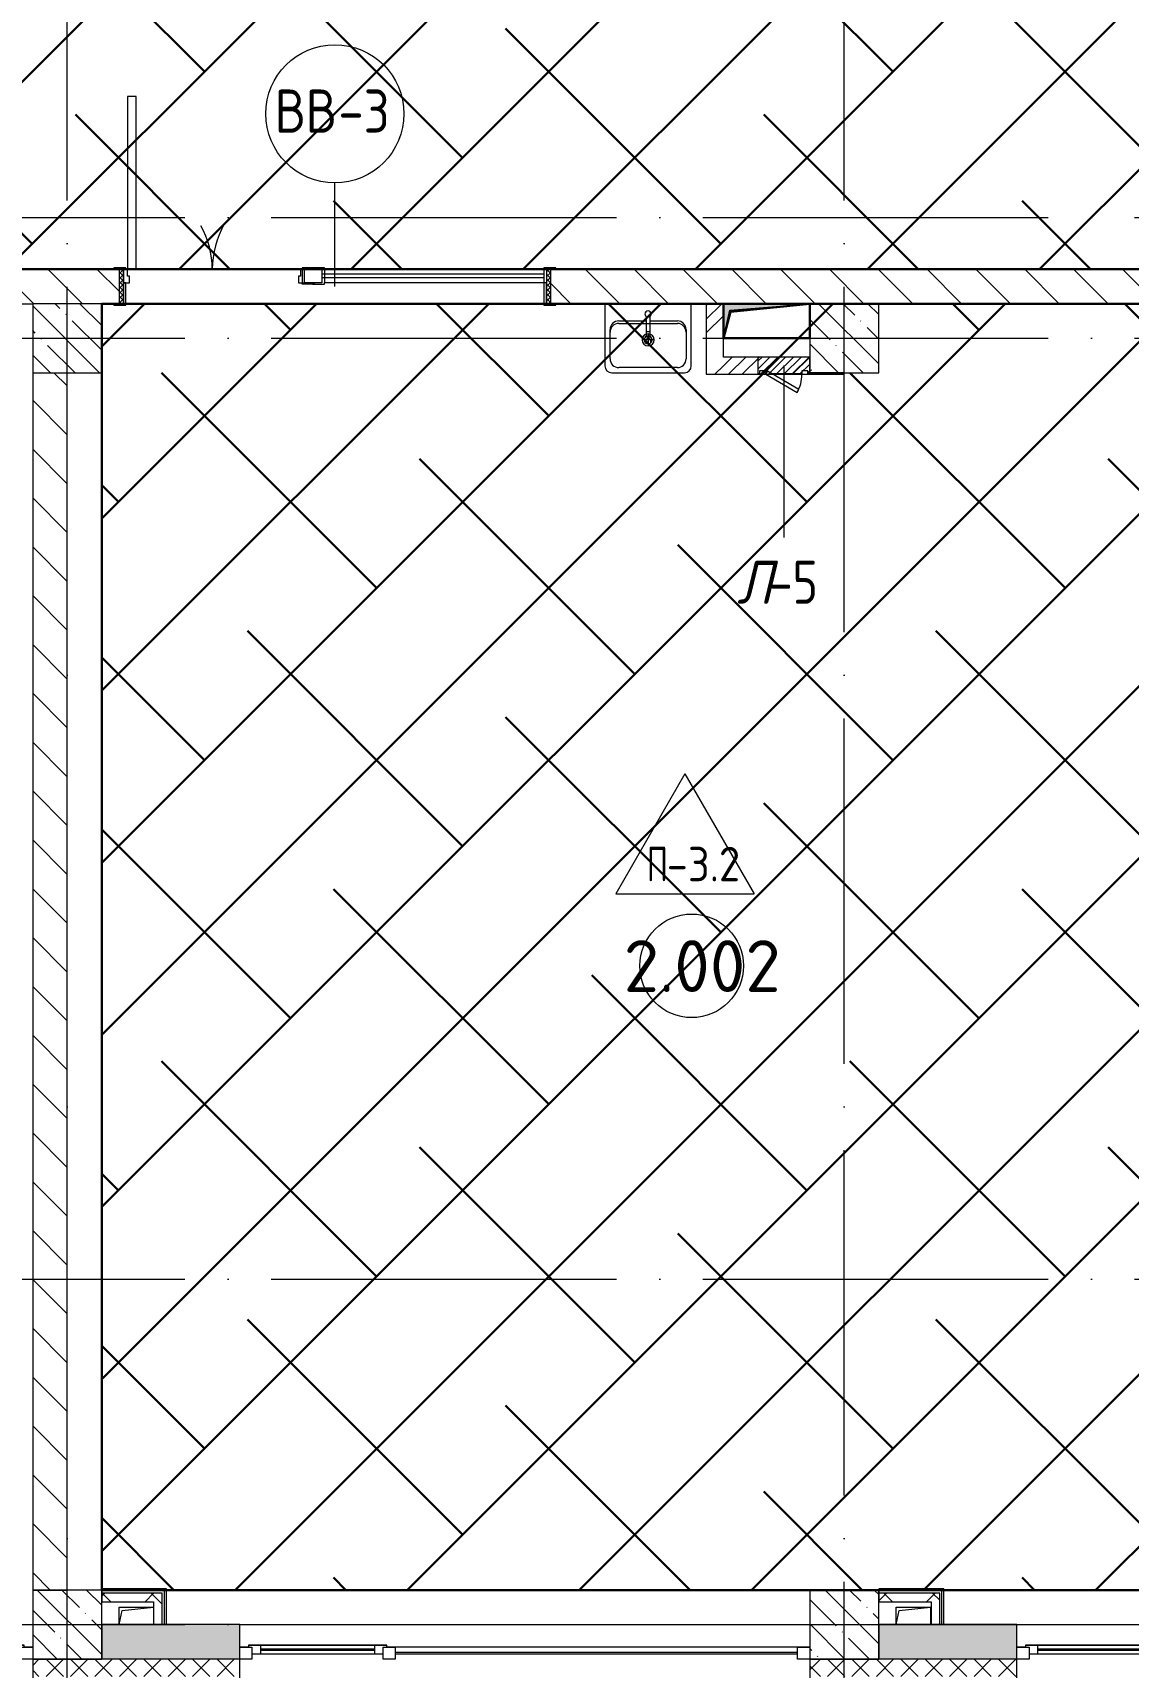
# Model space of a CAD drawing. Header units: millimetres. Extents: x -68946 to 690821, y -552984 to 293768.
# Drawn here: x 16949 to 23294, y -79017 to -69550 of the extents above; entities that cross this region are included whole.
import ezdxf

# ---------------------------------------------------------------- set-up
doc = ezdxf.new("R2010")
doc.units = ezdxf.units.MM
doc.linetypes.add('ADSK_Линия сетки', pattern=[2500, 2000, -250, 0, -250])
for name, color, linetype, lineweight in [('1.1) Стяжка 5 вып.', 30, 'Continuous', 30), ('1.3) Звуко-изол           5 вып.', 90, 'Continuous', 30), ('A-AREA-____-IDEN', 250, 'Continuous', 9), ('A-DETL-GENF-OTLN', 250, 'Continuous', 5), ('A-DOOR-____-IDEN', 250, 'Continuous', 9), ('A-DOOR-____-MCUT', 250, 'Continuous', 5), ('A-DOOR-____-OTLN', 250, 'Continuous', 5), ('A-DOOR-FRAM-MCUT', 250, 'Continuous', 5), ('A-DOOR-FRAM-OTLN', 250, 'Continuous', 5), ('A-DOOR-GLAZ-MCUT', 250, 'Continuous', 5), ('A-FLOR-____-IDEN', 250, 'Continuous', 9), ('A-FLOR-____-OTLN', 250, 'Continuous', 9), ('A-GENM-____-MCUT', 250, 'Continuous', 25), ('A-GENM-____-OTLN', 250, 'Continuous', 9), ('A-GLAZ-____-MCUT', 250, 'Continuous', 9), ('A-GLAZ-____-OTLN', 250, 'Continuous', 5), ('A-WALL-____-MCUT', 250, 'Continuous', 13), ('A-WALL-____-PATT', 250, 'Continuous', 13), ('A-WALL-FNSH-MCUT', 250, 'Continuous', 13), ('I-WALL-____-OTLN', 250, 'Continuous', 9), ('P-SANR-FIXT-OTLN', 250, 'Continuous', 9), ('S-COLS-____-MCUT', 250, 'Continuous', 25), ('S-COLS-____-OTLN', 250, 'Continuous', 9), ('S-GRID-____-OTLN', 250, 'Continuous', 9), ('КР_Отверстия_ВК', 250, 'Continuous', 30)]:
    doc.layers.add(name, color=color, linetype=linetype, lineweight=lineweight)
doc.styles.add('GOST Common_1', font='', dxfattribs={"width": 0.9, "height": 250})
doc.styles.add('ISOCPEUR_1', font='isocpeur.ttf', dxfattribs={"width": 0.9, "height": 250})
doc.styles.add('ISOCPEUR_2', font='isocpeur.ttf', dxfattribs={"height": 160})
doc.styles.add('ISOCPEUR_I_1', font='ГОСТ тип А.ttf', dxfattribs={"height": 2500})
doc.styles.get('GOST Common_1').set_extended_font_data('GOST Common')
pattern_1 = [(45, (-601.3, -122294.8), (-224.5064, 224.5064), []), (45, (-521.92, -122294.8), (0, 449.0128), []), (45, (-680.67, -122294.8), (0, 449.0128), [])]
pattern_2 = [(45, (-601.3, -122294.79), (-141.42136, 141.42136), []), (135, (-601.3, -122294.79), (-141.42136, -141.42136), [])]
pattern_3 = [(135, (-601.3, -122294.79), (-142.5612, -142.5612), []), (135, (-458.73, -122294.79), (-142.5612, -142.5612), [252.016, -50.403, 3.353, -47.05])]

# ---------------------------------------------------------------- blocks, each defined once
blk = doc.blocks.new('Раковина_АИ_3D_Рен_МГН_Santek Neo 50 - Раковина 500x400x170-V6-АР1_Маркировочный план 2 этажа С1')
at = {"layer": 'P-SANR-FIXT-OTLN', "lineweight": 5}
for p, q in [((-250, 25), (-250, -335)), ((250, -335), (250, 25)), ((-170, -75), (-10, -75)), ((-170, -89.7), (170, -89.7)), ((-10, -167), (-10, -49.9)), ((10, -50), (10, -167)), ((10, -75), (170, -75)), ((-220, -295), (-220, -125)), ((-220, -295), (-220, -139.7)), ((35, -185), (-35, -185)), ((-10, -167), (10, -167)), ((-5.9, -137), (-7, -137)), ((-7, -137), (-7, -137)), ((-5.9, -137), (5.9, -137)), ((0, -150), (0, -220)), ((7, -137), (5.9, -137)), ((7, -137), (7, -137)), ((220, -125), (220, -295)), ((220, -139.7), (220, -295)), ((-210, -375), (210, -375)), ((170, -345), (-170, -345)), ((170, -345), (-170, -345))]:
    blk.add_line(p, q, dxfattribs=at)
for centre, radius, start, end in [((-170, -125), 50, 90, 180), ((-170, -139.7), 50, 90, 180), ((0, -35), 18, 360, 180), ((0, -35), 18, 180, 250.80897), ((0, -35), 18, 289.19103, 360), ((0, -35), 18, 295.19321, 300), ((0, -35), 18, 309.99941, 315), ((0, -35), 18, 324.99969, 330), ((170, -125), 50, 0, 90), ((170, -139.7), 50, 0, 90), ((0, -185), 35, 0, 180), ((0, -185), 35, 106.67272, 180), ((0, -185), 35, 180, 0), ((0, -185), 35, 180, 360), ((0, -185), 23, 360, 180), ((0, -185), 23, 115.32987, 180), ((0, -185), 23, 180, 360), ((0, -185), 23, 180, 360), ((0, -185), 23, 360, 64.67013), ((0, -185), 35, 0, 73.32728), ((-210, -335), 40, 180, 270), ((-170, -295), 50, 180, 270), ((-170, -295), 50, 180, 270), ((170, -295), 50, 270, 0), ((170, -295), 50, 270, 0), ((210, -335), 40, 270, 0)]:
    blk.add_arc(centre, radius, start, end, dxfattribs=at)
for points in [[(-6.2, -51.9), (-6.1, -51.9), (-6, -52), (-5.9, -52)], [(5.9, -52), (6, -52), (6.1, -51.9), (6.2, -51.9)]]:
    blk.add_open_spline(points, degree=3, dxfattribs=at)
blk = doc.blocks.new('Сифон Orio для МГН - Сифон бутылочный-V7-АР1_Маркировочный план 2 этажа С1')
at = {"layer": 'P-SANR-FIXT-OTLN', "lineweight": 5}
for start, end in [(90, 233.74325), (165, 233.74325), (165, 233.74325), (165, 180), (105, 135), (105, 135), (306.25675, 90), (345, 75), (345, 75), (45, 75), (345, 15), (195, 233.74325), (306.25675, 315), (306.25675, 315), (306.25675, 315)]:
    blk.add_arc((0, 0), 16, start, end, dxfattribs=at)
blk = doc.blocks.new('Дверь_СКБ_2Ст_Фрамуга2 - Н_ВВ-3_2500x2600h_Учебные помещения_Фрамуга слева-42054644-АР1_Маркировочный план 2 этажа С1')
at = {"layer": 'A-DOOR-____-OTLN'}
h = blk.add_hatch(dxfattribs=at)
h.set_pattern_fill('FP_12', color=256, style=0, pattern_type=2)
h.set_pattern_definition([(135, (1051.41, 164.685), (-14.1421, -14.1421), []), (225, (1051.41, 164.685), (14.1421, -14.1421), [])])
h.paths.add_polyline_path([(1262.5, -100), (1262.5, 100), (1237.5, 100), (1237.5, -100)])
at = {"layer": 'A-DOOR-FRAM-OTLN'}
h = blk.add_hatch(dxfattribs=at)
h.set_pattern_fill('FP_13', color=256, style=0, pattern_type=2)
h.set_pattern_definition([(45, (-1071.384, 164.685), (-14.1421, 14.1421), []), (135, (-1071.384, 164.685), (-14.1421, -14.1421), [])])
h.paths.add_polyline_path([(-1212.5, -100), (-1212.5, 100), (-1237.5, 100), (-1237.5, -100)])
at = {"layer": 'A-DOOR-____-MCUT'}
for p, q in [((-1187.5, 1100), (-1187.5, 100)), ((-1137.5, 1100), (-1187.5, 1100)), ((-1137.5, 100), (-1137.5, 1100)), ((-1187.5, 100), (-1137.5, 100))]:
    blk.add_line(p, q, dxfattribs=at)
at = {"layer": 'A-DOOR-____-OTLN'}
for centre, radius, start, end in [((-1197.5, 100), 500, 360, 30), ((-177.5, 100), 520, 150, 180)]:
    blk.add_arc(centre, radius, start, end, dxfattribs=at)
at = {"layer": 'A-DOOR-FRAM-MCUT'}
for p, q in [((-1197.5, 108), (-1267.5, 108)), ((-1267.5, 108), (-1267.5, 100)), ((-1267.5, 100), (-1197.5, 100)), ((-1212.5, 100), (-1237.5, 100)), ((-1237.5, 100), (-1237.5, -100)), ((-1187.5, 100), (-1212.5, 100)), ((-1212.5, 100), (-1212.5, 20)), ((-1212.5, -100), (-1212.5, 100)), ((-1197.5, 100), (-1197.5, 108)), ((-1187.5, 60), (-1187.5, 100)), ((-187.5, 100), (-187.5, 60)), ((-162.5, 100), (-187.5, 100)), ((-177.5, 108), (-177.5, 100)), ((-107.5, 108), (-177.5, 108)), ((-177.5, 100), (-177.5, 20)), ((-62.5, 100), (-162.5, 100)), ((-162.5, 20), (-162.5, 100)), ((-162.5, 20), (-162.5, 100)), ((-117.5, 108), (-117.5, 100)), ((-47.5, 108), (-117.5, 108)), ((-107.5, 100), (-107.5, 108)), ((-62.5, 100), (-62.5, 20)), ((-47.5, 100), (-47.5, 108)), ((-47.5, 100), (-47.5, 20)), ((-47.5, 100), (1237.5, 100)), ((1292.5, 108), (1222.5, 108)), ((1222.5, 108), (1222.5, 100)), ((1222.5, 100), (1222.5, 20)), ((1222.5, 100), (1292.5, 100)), ((1237.5, 100), (1237.5, 20)), ((1262.5, 100), (1237.5, 100)), ((1237.5, 100), (1237.5, -100)), ((1262.5, -100), (1262.5, 100)), ((1292.5, 100), (1292.5, 108)), ((-1212.5, 20), (-1177.5, 20)), ((-1197.5, 20), (-1212.5, 20)), ((-1212.5, 20), (-1212.5, -100)), ((-1197.5, -100), (-1197.5, 20)), ((-1177.5, 60), (-1187.5, 60)), ((-1177.5, 20), (-1177.5, 60)), ((-187.5, 60), (-197.5, 60)), ((-197.5, 60), (-197.5, 20)), ((-197.5, 20), (-162.5, 20)), ((-177.5, 12), (-177.5, 20)), ((-107.5, 12), (-177.5, 12)), ((-62.5, 20), (-162.5, 20)), ((-117.5, 20), (-117.5, 12)), ((-117.5, 12), (-47.5, 12)), ((-107.5, 20), (-107.5, 12)), ((-47.5, 12), (-47.5, 20)), ((1237.5, 20), (-47.5, 20)), ((1237.5, 20), (1222.5, 20)), ((1222.5, 20), (1222.5, -100)), ((1237.5, -100), (1237.5, 20)), ((-1197.5, -100), (-1267.5, -100)), ((-1267.5, -100), (-1267.5, -108)), ((-1267.5, -108), (-1197.5, -108)), ((-1237.5, -100), (-1212.5, -100)), ((-1212.5, -100), (-1197.5, -100)), ((-1197.5, -108), (-1197.5, -100)), ((1222.5, -100), (1237.5, -100)), ((1292.5, -100), (1222.5, -100)), ((1222.5, -100), (1222.5, -108)), ((1222.5, -108), (1292.5, -108)), ((1237.5, -100), (1262.5, -100)), ((1292.5, -108), (1292.5, -100))]:
    blk.add_line(p, q, dxfattribs=at)
at = {"layer": 'A-DOOR-GLAZ-MCUT'}
for p, q in [((1222.5, 70), (-62.5, 70)), ((1222.5, 50), (-62.5, 50))]:
    blk.add_line(p, q, dxfattribs=at)
blk = doc.blocks.new('Окно_СКБ_2Ст1 - Окно_СКБ_2Ст 3300_ОК2-29018968-АР1_Маркировочный план 2 этажа С1')
at = {"layer": 'A-GLAZ-____-MCUT'}
for p, q in [((-1650, -195), (-1650, -125)), ((-1650, -125), (-1580, -125)), ((-1580, -125), (-1580, -195)), ((750, -195), (750, -125)), ((750, -125), (820, -125)), ((820, -125), (820, -195)), ((1580, -155), (820, -155)), ((820, -155), (820, -195)), ((870, -205), (870, -155)), ((1530, -205), (1530, -155)), ((1580, -195), (1580, -125)), ((1580, -125), (1650, -125)), ((1580, -195), (1580, -155)), ((1650, -125), (1650, -195)), ((-1580, -195), (-1650, -195)), ((820, -195), (750, -195)), ((820, -195), (800, -195)), ((800, -195), (800, -205)), ((800, -205), (1600, -205)), ((1600, -205), (800, -205)), ((1650, -195), (1580, -195)), ((1600, -195), (1580, -195)), ((1600, -205), (1600, -195))]:
    blk.add_line(p, q, dxfattribs=at)
at = {"layer": 'A-GLAZ-____-MCUT', "lineweight": 5}
for p, q in [((750, -155), (-1580, -155)), ((750, -165), (-1580, -165)), ((870, -175), (1530, -175)), ((1530, -185), (870, -185))]:
    blk.add_line(p, q, dxfattribs=at)
at = {"layer": 'A-GLAZ-____-OTLN'}
for p, q in [((-1650, -195), (800, -195)), ((1600, -195), (1650, -195))]:
    blk.add_line(p, q, dxfattribs=at)
blk = doc.blocks.new('Окно_СКБ_2Ст1 - Окно_СКБ_2Ст 3400-29018936-АР1_Маркировочный план 2 этажа С1')
at = {"layer": 'A-GLAZ-____-MCUT'}
for p, q in [((-1650, -195), (-1650, -125)), ((-1650, -125), (-1580, -125)), ((-1580, -125), (-1580, -195)), ((-820, -155), (-1580, -155)), ((-1580, -155), (-1580, -195)), ((-1530, -205), (-1530, -155)), ((-870, -205), (-870, -155)), ((-820, -195), (-820, -125)), ((-820, -125), (-750, -125)), ((-820, -195), (-820, -155)), ((-750, -125), (-750, -195)), ((1580, -195), (1580, -125)), ((1580, -125), (1650, -125)), ((1650, -125), (1650, -195)), ((-1580, -195), (-1650, -195)), ((-1580, -195), (-1600, -195)), ((-1600, -195), (-1600, -205)), ((-1600, -205), (-800, -205)), ((-800, -205), (-1600, -205)), ((-750, -195), (-820, -195)), ((-800, -195), (-820, -195)), ((-800, -205), (-800, -195)), ((1650, -195), (1580, -195))]:
    blk.add_line(p, q, dxfattribs=at)
at = {"layer": 'A-GLAZ-____-MCUT', "lineweight": 5}
for p, q in [((-1530, -175), (-870, -175)), ((-870, -185), (-1530, -185)), ((1580, -155), (-750, -155)), ((1580, -165), (-750, -165))]:
    blk.add_line(p, q, dxfattribs=at)
at = {"layer": 'A-GLAZ-____-OTLN'}
for p, q in [((-1650, -195), (-1600, -195)), ((-800, -195), (1650, -195))]:
    blk.add_line(p, q, dxfattribs=at)
blk = doc.blocks.new('Окно_СКБ_1Ст1 - 120_Окно_СКБ_1Ст_900_ОК3л-29018700-АР1_Маркировочный план 2 этажа С1')
at = {"layer": 'A-GLAZ-____-MCUT'}
for p, q in [((-450, -195), (-450, -125)), ((-450, -125), (-380, -125)), ((-380, -125), (-380, -195)), ((380, -155), (-380, -155)), ((-380, -155), (-380, -195)), ((-330, -205), (-330, -155)), ((330, -205), (330, -155)), ((380, -195), (380, -125)), ((380, -125), (450, -125)), ((380, -195), (380, -155)), ((450, -125), (450, -195)), ((-380, -195), (-450, -195)), ((-380, -195), (-400, -195)), ((-400, -195), (-400, -205)), ((-400, -205), (400, -205)), ((400, -205), (-400, -205)), ((450, -195), (380, -195)), ((400, -195), (380, -195)), ((400, -205), (400, -195))]:
    blk.add_line(p, q, dxfattribs=at)
at = {"layer": 'A-GLAZ-____-MCUT', "lineweight": 5}
for p, q in [((-330, -175), (330, -175)), ((330, -185), (-330, -185))]:
    blk.add_line(p, q, dxfattribs=at)
at = {"layer": 'A-GLAZ-____-OTLN'}
for p, q in [((-450, -195), (-400, -195)), ((400, -195), (450, -195))]:
    blk.add_line(p, q, dxfattribs=at)
blk = doc.blocks.new('_Wn_-As_OpeningMEP_floor__Rectangular - _Wn_-As_OpeningMEP_floor__Rectangular-V14-АР1_Маркировочный план 2 этажа С1')
at = {"layer": 'A-DETL-GENF-OTLN'}
for p, q in [((-250, -50), (-212.2, 112.2)), ((-212.2, 112.2), (250, 150))]:
    blk.add_line(p, q, dxfattribs=at)
blk = doc.blocks.new('BSC_Колонна _Прямоугольная - 400x400-V26-АР1_Маркировочный план 2 этажа С1')
at = {"layer": 'S-COLS-____-OTLN', "lineweight": 5}
h = blk.add_hatch(dxfattribs=at)
h.set_pattern_fill('FP_29', color=256, style=0, pattern_type=2)
h.set_pattern_definition([(135, (-17750, -50975), (-142.5619, -142.5619), []), (135, (-17607.44, -50975), (-142.5619, -142.5619), [252.016, -50.403, 3.353, -47.05])])
h.paths.add_polyline_path([(-200, -200), (200, -200), (200, 200), (-200, 200)])
at = {"layer": 'S-COLS-____-MCUT', "lineweight": 5}
for p, q in [((200, 200), (-200, 200)), ((-200, 200), (-200, -200)), ((200, -200), (200, 200)), ((-200, -200), (200, -200))]:
    blk.add_line(p, q, dxfattribs=at)
blk = doc.blocks.new('_Wn_-As_OpeningMEP_floor__Rectangular - _Wn_-As_OpeningMEP_floor__Rectangular-35307840-АР1_Маркировочный план 2 этажа С1')
at = {"layer": 'A-DETL-GENF-OTLN'}
for p, q in [((-82.3, 82.3), (100, 100)), ((-100, 0), (-82.3, 82.3))]:
    blk.add_line(p, q, dxfattribs=at)
blk = doc.blocks.new('АР_Люк - ЛРС_ВК_300х400_внутренний_RAL 9003-42734016-АР1_Маркировочный план 2 этажа С1')
at = {"layer": 'A-DOOR-____-OTLN'}
h = blk.add_hatch(dxfattribs=at)
h.set_pattern_fill('FP_53', color=256, style=0, pattern_type=2)
h.set_pattern_definition([(45, (125, 0), (-22.6274, 22.6274), [])])
h.paths.add_polyline_path([(275, 50), (-25, 50), (-25, -50), (275, -50)])
at = {"layer": 'A-DETL-GENF-OTLN'}
for p, q in [((275, 50), (-25, 50)), ((-25, 50), (-25, -50)), ((275, -50), (275, 50)), ((-25, -50), (275, -50))]:
    blk.add_line(p, q, dxfattribs=at)
at = {"layer": 'A-DOOR-____-MCUT', "lineweight": 5}
for p, q in [((48.1, 155), (38.1, 137.7)), ((38.1, 137.7), (220, 32.7)), ((230, 50), (48.1, 155)), ((20, 50), (-15, 50)), ((-15, 50), (-15, 30)), ((-15, 30), (20, 30)), ((20, 30), (20, 50)), ((220, 32.7), (230, 50)), ((265, 50), (230, 50)), ((230, 50), (230, 30)), ((230, 30), (265, 30)), ((265, 30), (265, 50))]:
    blk.add_line(p, q, dxfattribs=at)
blk.add_arc((230, 50), 210, 150, 180, dxfattribs=at)
at = {"layer": 'A-DOOR-____-OTLN'}
blk.add_line((230, 50), (48.1, 155), dxfattribs=at)
blk = doc.blocks.new('ASML_АР_Отделка Люка - ВО Отделка люков_Грунтовка 0_Шпатлевка 0_Окраска 0_0-42467640-АР1_Маркировочный план 2 этажа С1')
at = {"layer": 'A-GENM-____-MCUT', "lineweight": 5}
for p, q in [((-140, 3), (-150, 3)), ((-150, 3), (-150, 0)), ((65, 3), (-105, 3)), ((150, 3), (140, 3)), ((150, 0), (150, 3)), ((-150, 0), (-140, 0)), ((-105, 0), (70.2, 0)), ((103.3, 0), (105, 0)), ((140, 0), (150, 0))]:
    blk.add_line(p, q, dxfattribs=at)
blk = doc.blocks.new('AAR_СКБ_Марка_Помещения_мал - Номер-28977439-АР1_Маркировочный план 2 этажа С1')
at = {"layer": 'A-AREA-____-IDEN'}
blk.add_circle((-0.028, 0), 3, dxfattribs=at)
blk = doc.blocks.new('AAR_СКБ_Марка_Перекрытия - Марка пола-17325028-АР1_Маркировочный план 2 этажа С1')
at = {"layer": 'A-FLOR-____-IDEN'}
for p, q in [((0, 6.932), (-4.002, 0)), ((0, 6.932), (4.002, 0)), ((-4.002, 0), (4.002, 0))]:
    blk.add_line(p, q, dxfattribs=at)
blk = doc.blocks.new('ADSK_Марка_Дверь - Типоразмер_ADSK_Марка-30565456-АР1_Маркировочный план 2 этажа С1')
at = {"layer": 'A-DOOR-____-IDEN'}
blk.add_circle((0, 0), 4, dxfattribs=at)
blk = doc.blocks.new('*U2806')
at = {"linetype": 'ByBlock', "lineweight": -2, "ltscale": 5}
h = blk.add_hatch(color=0, dxfattribs=at)
h.dxf.hatch_style = 1
h.paths.add_polyline_path([(82, -93), (1000, 0), (0, 0), (0, -400)])
at = {"color": 0, "linetype": 'ByBlock', "lineweight": -2, "ltscale": 5}
blk.add_lwpolyline([(0, 0), (1000, 0), (1000, -400), (0, -400)], close=True, dxfattribs=at)
blk.add_lwpolyline([(1000, 0), (82, -93), (0, -400)], dxfattribs=at)

msp = doc.modelspace()

# ---------------------------------------------------------------- hatches: boundary and pattern name
at = {"layer": '1.1) Стяжка 5 вып.', "lineweight": 30, "true_color": 0xf26722}
h = msp.add_hatch(dxfattribs=at)
h.set_pattern_fill('ANSI32', color=30, scale=222)
h.paths.add_polyline_path([(68448.7078, -67629.7872), (49458.6859, -67629.7872), (49458.6859, -67829.7878), (49038.7078, -67829.7878), (49038.7078, -67629.7872), (45158.7078, -67629.7872), (45158.7078, -67829.7878), (44738.7078, -67829.7878), (44738.7078, -67629.7872), (40658.7078, -67629.7872), (40658.7078, -67829.7878), (40238.7078, -67829.7878), (40238.7078, -67629.7872), (35758.6859, -67629.7872), (35758.6859, -67829.7878), (35336.9036, -67829.7878), (35336.9036, -67629.7872), (32053.7078, -67629.7872), (-363.3141, -67629.7872), (-363.3141, -70919.7878), (68448.7078, -70919.7878)])
h = msp.add_hatch(dxfattribs=at)
h.set_pattern_fill('ANSI32', color=30, scale=222)
h.paths.add_polyline_path([(25948.6859, -71119.7878), (17348.6859, -71119.7878), (17348.6859, -78569.7878), (25948.6859, -78569.7878)])
at = {"layer": '1.3) Звуко-изол           5 вып.', "lineweight": 30}
h = msp.add_hatch(dxfattribs=at)
h.set_pattern_fill('ANSI38', color=256, scale=222)
h.paths.add_polyline_path([(68448.7078, -67629.7872), (49458.6859, -67629.7872), (49458.6859, -67829.7878), (49038.7078, -67829.7878), (49038.7078, -67629.7872), (45158.7078, -67629.7872), (45158.7078, -67829.7878), (44738.7078, -67829.7878), (44738.7078, -67629.7872), (40658.7078, -67629.7872), (40658.7078, -67829.7878), (40238.7078, -67829.7878), (40238.7078, -67629.7872), (35758.6859, -67629.7872), (35758.6859, -67829.7878), (35336.9036, -67829.7878), (35336.9036, -67629.7872), (32053.7078, -67629.7872), (-363.3141, -67629.7872), (-363.3141, -70919.7878), (68448.7078, -70919.7878)])
h = msp.add_hatch(dxfattribs=at)
h.set_pattern_fill('ANSI38', color=256, scale=222)
h.paths.add_polyline_path([(25948.6859, -71119.7878), (17348.6859, -71119.7878), (17348.6859, -78569.7878), (25948.6859, -78569.7878)])
at = {"layer": 'A-WALL-____-PATT', "lineweight": 15, "true_color": 0x000000}
h = msp.add_hatch(dxfattribs=at)
h.set_pattern_fill('FP_7', color=18, style=0, pattern_type=2)
h.set_pattern_definition(pattern_1)
h.paths.add_polyline_path([(20948.6859, -71528.7883), (20948.6859, -71119.7883), (20848.6859, -71119.7883), (20848.6859, -71528.7883)])
h = msp.add_hatch(dxfattribs=at)
h.set_pattern_fill('FP_7', color=18, style=0, pattern_type=2)
h.set_pattern_definition(pattern_1)
h.paths.add_polyline_path([(21448.6859, -71528.7883), (21648.6859, -71528.7883), (21648.6859, -71519.7878), (21448.6859, -71519.7878), (21448.6859, -71428.7883), (20948.6859, -71428.7883), (20948.6859, -71528.7883), (21148.6859, -71528.7883), (21148.6859, -71525.7883), (21158.6859, -71525.7883), (21158.6859, -71508.7883), (21193.6859, -71508.7883), (21193.6859, -71525.7883), (21195.418, -71525.7883), (21203.6859, -71511.4678), (21228.4898, -71525.7883), (21403.6859, -71525.7883), (21403.6859, -71508.7883), (21438.6859, -71508.7883), (21438.6859, -71525.7883), (21448.6859, -71525.7883)])
h = msp.add_hatch(dxfattribs=at)
h.set_pattern_fill('FP_1', color=18, style=0, pattern_type=2)
h.set_pattern_definition([(135, (-601.3, -122294.79), (-141.42136, -141.42136), [])])
h.paths.add_polyline_path([(16948.7078, -78569.7878), (17148.7078, -78569.7878), (17148.7078, -71519.7878), (16948.7078, -71519.7878), (16948.7078, -78264.7853)])
h = msp.add_hatch(dxfattribs=at)
h.set_pattern_fill('FP_25', color=18, style=0, pattern_type=2)
h.set_pattern_definition(pattern_2)
h.paths.add_polyline_path([(17348.7078, -78637.7883), (17648.7078, -78637.7883), (17648.7078, -78587.7883), (17348.7078, -78587.7883)])
h = msp.add_hatch(dxfattribs=at)
h.set_pattern_fill('FP_25', color=18, style=0, pattern_type=2)
h.set_pattern_definition(pattern_2)
h.paths.add_polyline_path([(17698.7078, -78769.7878), (17698.7078, -78587.7883), (17648.7078, -78587.7883), (17648.7078, -78769.7878)])
h = msp.add_hatch(dxfattribs=at)
h.set_pattern_fill('FP_25', color=18, style=0, pattern_type=2)
h.set_pattern_definition(pattern_2)
h.paths.add_polyline_path([(22151.289, -78637.7883), (22151.289, -78587.7883), (21848.6859, -78587.7883), (21848.6859, -78637.7883)])
h = msp.add_hatch(dxfattribs=at)
h.set_pattern_fill('FP_25', color=18, style=0, pattern_type=2)
h.set_pattern_definition(pattern_2)
h.paths.add_polyline_path([(22188.3528, -78769.7878), (22201.289, -78769.7878), (22201.289, -78587.7883), (22151.289, -78587.7883), (22151.289, -78769.7878)])
h = msp.add_hatch(dxfattribs=at)
h.set_pattern_fill('FP_24', color=18, style=0, pattern_type=2)
h.set_pattern_definition([(50, (-601.3, -122294.8), (364.3679, -31.8783), [38.1, -419.1]), (355, (-601.3, -122294.8), (-70.4859, 382.1133), [30.48, -335.28]), (100.451, (-570.93, -122297.45), (293.885, 350.2334), [32.38, -356.18]), (46.184, (-601.3, -122193.2), (542.1585, -84.0858), [57.15, -628.65]), (96.636, (-556.1, -122200.2), (474.805, 494.8554), [48.57, -534.27]), (351.184, (-601.3, -122193.2), (474.8102, 494.85), [45.72, -502.92]), (21, (-550.5, -122218.6), (303.2285, -204.5305), [38.1, -419.1]), (326, (-550.5, -122218.6), (123.6039, 368.376), [30.48, -335.28]), (71.451, (-525.22, -122235.63), (426.8341, 163.8427), [32.38, -356.18]), (37.5, (-601.29, -122294.79), (6.17665, 169.11015), [16.764, -314.452, 16.764, -323.596, -336.55]), (37.5, (-601.29, -122294.79), (6.17665, 169.11015), [-671.576, 16.764, -319.786]), (7.5, (-601.3, -122294.79), (133.63888, 200.3615), [16.764, -177.292, 16.764, -306.832, -128.27]), (7.5, (-601.3, -122294.79), (133.63888, 200.3615), [-517.652, 16.764, -111.506]), (327.5, (-714.58, -122294.79), (271.18182, -11.45836), [16.764, -110.236, 16.764, -379.476, -525.78]), (327.5, (-714.58, -122294.79), (271.18182, -11.45836), [-523.24, 16.764, -509.016]), (317.5, (-765.38, -122294.8), (296.2585, 50.85285), [16.764, -148.336, 16.764, -246.38, -373.38]), (317.5, (-765.38, -122294.8), (296.2585, 50.85285), [-428.244, 16.764, -356.616])])
h.paths.add_polyline_path([(68402.8242, -78969.7878), (68448.7078, -78969.7878), (68448.7078, -78769.7878), (66448.7078, -78769.7878), (66448.7078, -78969.7878), (67832.2751, -78969.7878)])
h.paths.add_polyline_path([(64408.981, -78969.7878), (64748.7078, -78969.7878), (64748.7078, -78769.7878), (64048.7078, -78769.7878), (64048.7078, -78969.7878)])
h.paths.add_polyline_path([(62697.3339, -78969.7878), (62748.7078, -78969.7878), (62748.7078, -78769.7878), (61948.7078, -78769.7878), (61948.7078, -78969.7878), (62126.7848, -78969.7878)])
h.paths.add_polyline_path([(59548.7078, -78969.7878), (60248.7078, -78969.7878), (60248.7078, -78769.7878), (59548.7078, -78769.7878)])
h.paths.add_polyline_path([(57562.3926, -78969.7878), (58248.7078, -78969.7878), (58248.7078, -78769.7878), (57448.7078, -78769.7878), (57448.7078, -78969.7878)])
h.paths.add_polyline_path([(53748.7078, -78969.7878), (53748.7078, -78769.7878), (52948.7078, -78769.7878), (52948.7078, -78969.7878), (53568.5494, -78969.7878)])
h.paths.add_polyline_path([(49004.1572, -78969.7878), (49248.7078, -78969.7878), (49248.7078, -78769.7878), (48448.7078, -78769.7878), (48448.7078, -78969.7878)])
h.paths.add_polyline_path([(44748.7078, -78969.7878), (44748.7078, -78769.7878), (43948.7078, -78769.7878), (43948.7078, -78969.7878), (44439.7649, -78969.7878)])
h.paths.add_polyline_path([(41587.0198, -78969.7878), (42248.7078, -78969.7878), (42248.7078, -78769.7878), (41548.7078, -78769.7878), (41548.7078, -78969.7878)])
h.paths.add_polyline_path([(40248.7078, -78969.7878), (40248.7078, -78769.7878), (39448.7078, -78769.7878), (39448.7078, -78969.7878), (39875.3727, -78969.7878)])
h.paths.add_polyline_path([(35881.5295, -78969.7878), (36148.7078, -78969.7878), (36148.7078, -78769.7878), (35748.7078, -78769.7878), (35748.7078, -78969.7878)])
h.paths.add_polyline_path([(34948.7078, -78969.7878), (35348.7078, -78969.7878), (35348.7078, -78769.7878), (34948.7078, -78769.7878), (34948.7078, -78814.4683)])
h.paths.add_polyline_path([(31317.1372, -78969.7878), (31648.7078, -78969.7878), (31648.7078, -78769.7878), (30848.7078, -78769.7878), (30848.7078, -78969.7878)])
h.paths.add_polyline_path([(27148.7078, -78969.7878), (27148.7078, -78769.7878), (26348.7078, -78769.7878), (26348.7078, -78969.7878), (26752.745, -78969.7878)])
h.paths.add_polyline_path([(23548.7078, -78969.7878), (24248.7078, -78969.7878), (24248.7078, -78769.7878), (23548.7078, -78769.7878)])
h.paths.add_polyline_path([(22648.7078, -78969.7878), (22648.7078, -78769.7878), (21848.7078, -78769.7878), (21848.7078, -78969.7878), (22188.3528, -78969.7878)])
h.paths.add_polyline_path([(18148.7078, -78969.7878), (18148.7078, -78769.7878), (17348.7078, -78769.7878), (17348.7078, -78969.7878), (17623.9605, -78969.7878)])
h.paths.add_polyline_path([(13059.5683, -78969.7878), (13648.7078, -78969.7878), (13648.7078, -78769.7878), (12848.7078, -78769.7878), (12848.7078, -78969.7878)])
h.paths.add_polyline_path([(9148.7078, -78969.7878), (9148.7078, -78769.7878), (8348.7078, -78769.7878), (8348.7078, -78969.7878), (9065.7251, -78969.7878)])
h.paths.add_polyline_path([(6212.9799, -78969.7878), (6248.7078, -78969.7878), (6248.7078, -78769.7878), (5548.7078, -78769.7878), (5548.7078, -78969.7878)])
h.paths.add_polyline_path([(4648.7078, -78969.7878), (4648.7078, -78769.7878), (3848.7078, -78769.7878), (3848.7078, -78969.7878), (4501.3328, -78969.7878)])
h.paths.add_polyline_path([(148.7078, -78969.7878), (148.7078, -78769.7878), (-401.3141, -78769.7878), (-401.3141, -78969.7878), (-63.0594, -78969.7878)])
h = msp.add_hatch(dxfattribs=at)
h.set_pattern_fill('FP_17', color=18, style=0, pattern_type=2)
h.set_pattern_definition([(45, (-601.29, -122294.79), (-70.71068, 70.71068), []), (135, (-601.29, -122294.79), (-70.71068, -70.71068), [])])
h.paths.add_polyline_path([(68402.8242, -79069.7878), (68548.7078, -79069.7878), (68548.7078, -78969.7878), (66448.7078, -78969.7878), (66448.7078, -79069.7878), (67832.2751, -79069.7878)])
h.paths.add_polyline_path([(63148.7078, -79069.7878), (63148.7078, -78969.7878), (61948.7078, -78969.7878), (61948.7078, -79069.7878), (62697.3339, -79069.7878)])
h.paths.add_polyline_path([(64408.981, -79069.7878), (64748.7078, -79069.7878), (64748.7078, -78969.7878), (64048.7078, -78969.7878), (64048.7078, -79069.7878)])
h.paths.add_polyline_path([(57448.7078, -79069.7878), (58648.7078, -79069.7878), (58648.7078, -78969.7878), (57448.7078, -78969.7878)])
h.paths.add_polyline_path([(60248.7078, -79069.7878), (60248.7078, -78969.7878), (59548.7078, -78969.7878), (59548.7078, -79069.7878)])
h.paths.add_polyline_path([(53568.5494, -79069.7878), (54148.7078, -79069.7878), (54148.7078, -78969.7878), (52948.7078, -78969.7878), (52948.7078, -79069.7878), (52998.0004, -79069.7878)])
h.paths.add_polyline_path([(49648.7078, -79069.7878), (49648.7078, -78969.7878), (48448.7078, -78969.7878), (48448.7078, -79069.7878), (49574.7062, -79069.7878)])
h.paths.add_polyline_path([(45148.7078, -79069.7878), (45148.7078, -78969.7878), (43948.7078, -78969.7878), (43948.7078, -79069.7878), (45010.314, -79069.7878)])
h.paths.add_polyline_path([(42248.7078, -79069.7878), (42248.7078, -78969.7878), (41548.7078, -78969.7878), (41548.7078, -79069.7878), (41587.0198, -79069.7878)])
h.paths.add_polyline_path([(39875.3727, -79069.7878), (40648.7078, -79069.7878), (40648.7078, -78969.7878), (39448.7078, -78969.7878), (39448.7078, -79069.7878)])
h.paths.add_polyline_path([(34948.7078, -79069.7878), (36148.7078, -79069.7878), (36148.7078, -78969.7878), (34948.7078, -78969.7878)])
h.paths.add_polyline_path([(31648.7078, -79069.7878), (31648.7078, -78969.7878), (30448.7078, -78969.7878), (30448.7078, -79069.7878), (31317.1372, -79069.7878)])
h.paths.add_polyline_path([(26752.745, -79069.7878), (27148.7078, -79069.7878), (27148.7078, -78969.7878), (25948.7078, -78969.7878), (25948.7078, -79069.7878), (26182.196, -79069.7878)])
h.paths.add_polyline_path([(24248.7078, -79069.7878), (24248.7078, -78969.7878), (23548.7078, -78969.7878), (23548.7078, -79069.7878)])
h.paths.add_polyline_path([(21617.8037, -79069.7878), (22648.7078, -79069.7878), (22648.7078, -78969.7878), (21448.7078, -78969.7878), (21448.7078, -79069.7878)])
h.paths.add_polyline_path([(16948.7078, -79069.7878), (18148.7078, -79069.7878), (18148.7078, -78969.7878), (16948.7078, -78969.7878)])
h.paths.add_polyline_path([(13648.7078, -79069.7878), (13648.7078, -78969.7878), (12448.7078, -78969.7878), (12448.7078, -79069.7878), (13630.1173, -79069.7878)])
h.paths.add_polyline_path([(7948.7078, -79069.7878), (9148.7078, -79069.7878), (9148.7078, -78969.7878), (7948.7078, -78969.7878)])
h.paths.add_polyline_path([(6212.9799, -79069.7878), (6248.7078, -79069.7878), (6248.7078, -78969.7878), (5548.7078, -78969.7878), (5548.7078, -79069.7878)])
h.paths.add_polyline_path([(4501.3328, -79069.7878), (4648.7078, -79069.7878), (4648.7078, -78969.7878), (3448.7078, -78969.7878), (3448.7078, -79069.7878), (3930.7838, -79069.7878)])
h.paths.add_polyline_path([(148.7078, -79069.7878), (148.7078, -78969.7878), (-901.3141, -78969.7878), (-901.3141, -79069.7878), (-63.0594, -79069.7878)])
at = {"layer": 'S-COLS-____-OTLN', "lineweight": 5, "true_color": 0x000000}
h = msp.add_hatch(dxfattribs=at)
h.set_pattern_fill('FP_23', color=18, style=0, pattern_type=2)
h.set_pattern_definition(pattern_3)
h.paths.add_polyline_path([(21448.7078, -71519.7878), (21848.7078, -71519.7878), (21848.7078, -71119.7878), (21448.7078, -71119.7878), (21448.7078, -71428.7883)])
h = msp.add_hatch(dxfattribs=at)
h.set_pattern_fill('FP_23', color=18, style=0, pattern_type=2)
h.set_pattern_definition(pattern_3)
h.paths.add_polyline_path([(16948.7078, -78969.7878), (17348.7078, -78969.7878), (17348.7078, -78569.7878), (16948.7078, -78569.7878)])
h = msp.add_hatch(dxfattribs=at)
h.set_pattern_fill('FP_23', color=18, style=0, pattern_type=2)
h.set_pattern_definition(pattern_3)
h.paths.add_polyline_path([(21448.7078, -78969.7878), (21848.7078, -78969.7878), (21848.7078, -78569.7878), (21448.7078, -78569.7878)])

# ---------------------------------------------------------------- linework, layer by layer
at = {"layer": '1.1) Стяжка 5 вып.', "lineweight": 30}
for points in [[(-363.3141, -67629.7872), (68448.7078, -67629.7872), (68448.7078, -70919.7878), (-363.3141, -70919.7878)], [(17348.6859, -71119.7878), (25948.6859, -71119.7878), (25948.6859, -78569.7878), (17348.6859, -78569.7878)]]:
    msp.add_lwpolyline(points, close=True, dxfattribs=at)
at = {"layer": 'A-DOOR-____-IDEN', "color": 18, "true_color": 0x000000}
for p, q in [((18698.7078, -71019.7883), (18698.7078, -70419.7883)), ((21298.6859, -71478.7883), (21298.6859, -72474.2648))]:
    msp.add_line(p, q, dxfattribs=at)
at = {"layer": 'A-FLOR-____-OTLN', "color": 18, "lineweight": 5, "true_color": 0x000000}
for p, q in [((17548.7078, -70919.7883), (18498.7078, -70919.7883)), ((18523.7078, -70919.7883), (19908.7078, -70919.7883)), ((19908.7078, -71119.7883), (17488.7078, -71119.7883)), ((21448.7078, -71319.7883), (20948.7078, -71319.7883)), ((17448.7078, -78769.7878), (17448.7078, -78669.7878)), ((17448.7078, -78669.7878), (17648.7078, -78669.7878)), ((21948.7078, -78769.7878), (21948.7078, -78669.7878)), ((21948.7078, -78669.7878), (22148.7078, -78669.7878)), ((22148.7078, -78669.7878), (22148.7078, -78769.7878))]:
    msp.add_line(p, q, dxfattribs=at)
at = {"layer": 'A-WALL-____-MCUT', "color": 18, "lineweight": 15, "true_color": 0x000000}
for p, q in [((17418.7078, -70919.7883), (16678.7298, -70919.7883)), ((26548.7078, -70919.7883), (19978.7078, -70919.7883)), ((16678.7298, -71119.7883), (16948.7078, -71119.7883)), ((17348.7078, -71119.7883), (17418.7078, -71119.7883)), ((19978.7078, -71119.7883), (26548.7078, -71119.7883)), ((20948.6859, -71119.7883), (20848.6859, -71119.7883)), ((20848.6859, -71119.7883), (20848.6859, -71528.7883)), ((20948.6859, -71428.7883), (20948.6859, -71119.7883)), ((21448.6859, -71428.7883), (20948.6859, -71428.7883)), ((21448.6859, -71519.7878), (21448.7078, -71428.7883)), ((16948.7078, -71519.7878), (16948.7078, -78569.7878)), ((17148.7078, -78569.7878), (17148.7078, -71519.7878)), ((20848.6859, -71528.7883), (21148.6859, -71528.7883)), ((21648.6859, -71519.7878), (21448.6859, -71519.7878)), ((21448.6859, -71528.7883), (21648.6859, -71528.7883)), ((21648.6859, -71528.7883), (21648.6859, -71519.7878)), ((16948.7078, -78569.7878), (17148.7078, -78569.7878)), ((17711.2078, -78575.2883), (17348.7078, -78575.2883)), ((17711.2078, -78769.7878), (17711.2078, -78575.2883)), ((22213.789, -78575.2883), (21848.6859, -78575.2883)), ((22213.789, -78769.7878), (22213.789, -78575.2883)), ((17348.7078, -78587.7883), (17348.7078, -78637.7883)), ((17698.7078, -78587.7883), (17348.7078, -78587.7883)), ((17348.7078, -78637.7883), (17648.7078, -78637.7883)), ((17648.7078, -78637.7883), (17648.7078, -78769.7878)), ((17698.7078, -78769.7878), (17698.7078, -78587.7883)), ((21848.6859, -78587.7883), (21848.6859, -78637.7883)), ((22201.289, -78587.7883), (21848.6859, -78587.7883)), ((21848.6859, -78637.7883), (22151.289, -78637.7883)), ((22151.289, -78637.7883), (22151.289, -78769.7878)), ((22201.289, -78769.7878), (22201.289, -78587.7883)), ((18148.7078, -78769.7878), (17348.7078, -78769.7878)), ((17348.7078, -78769.7878), (17348.7078, -78969.7878)), ((18148.7078, -78969.7878), (18148.7078, -78769.7878)), ((22648.7078, -78769.7878), (21848.7078, -78769.7878)), ((21848.7078, -78769.7878), (21848.7078, -78969.7878)), ((22648.7078, -78969.7878), (22648.7078, -78769.7878)), ((17348.7078, -78969.7878), (16948.7078, -78969.7878)), ((16948.7078, -78969.7878), (16948.7078, -79119.7878)), ((18148.7078, -78969.7878), (17348.7078, -78969.7878)), ((18148.7078, -79119.7878), (18148.7078, -78969.7878)), ((21848.7078, -78969.7878), (21448.7078, -78969.7878)), ((21448.7078, -78969.7878), (21448.7078, -79119.7878)), ((22648.7078, -78969.7878), (21848.7078, -78969.7878)), ((22648.7078, -79119.7878), (22648.7078, -78969.7878))]:
    msp.add_line(p, q, dxfattribs=at)
at = {"layer": 'A-WALL-____-PATT', "color": 18, "linetype": 'Continuous', "lineweight": 5, "true_color": 0x000000}
for p, q in [((16954.4867, -71119.7881), (16754.487, -70919.7883)), ((17237.3292, -71119.7879), (17037.3297, -70919.7883)), ((17448.7078, -71048.3238), (17320.1724, -70919.7883)), ((20348.5995, -71119.7883), (20148.5995, -70919.7883)), ((20631.4422, -71119.7883), (20431.4422, -70919.7883)), ((20914.2849, -71119.7883), (20714.2849, -70919.7883)), ((21197.1277, -71119.7883), (20997.1277, -70919.7883)), ((21479.9704, -71119.7883), (21279.9704, -70919.7883)), ((21762.8131, -71119.7883), (21562.8131, -70919.7883)), ((22045.6558, -71119.7883), (21845.6558, -70919.7883)), ((22328.4985, -71119.7883), (22128.4985, -70919.7883)), ((22611.3412, -71119.7883), (22411.3412, -70919.7883)), ((22894.1839, -71119.7883), (22694.1839, -70919.7883)), ((23177.0266, -71119.7883), (22977.0266, -70919.7883)), ((23459.8694, -71119.7883), (23259.8694, -70919.7883)), ((20065.7568, -71119.7883), (19948.7078, -71002.7394))]:
    msp.add_line(p, q, dxfattribs=at)
at = {"layer": 'A-WALL-FNSH-MCUT', "lineweight": 15}
for p, q in [((17723.7078, -78562.7883), (17348.7078, -78562.7883)), ((17348.7078, -78562.7883), (17348.7078, -78587.7883)), ((17723.7078, -78769.7878), (17723.7078, -78562.7883)), ((22226.289, -78562.7883), (21848.6859, -78562.7883)), ((21848.6859, -78562.7883), (21848.6859, -78587.7883)), ((22226.289, -78769.7878), (22226.289, -78562.7883))]:
    msp.add_line(p, q, dxfattribs=at)
at = {"layer": 'I-WALL-____-OTLN', "color": 18, "lineweight": 15, "true_color": 0x000000}
for p, q in [((13648.7078, -78769.7878), (16948.7078, -78769.7878)), ((18148.7078, -78769.7878), (21448.7078, -78769.7878)), ((22648.7078, -78769.7878), (23548.7078, -78769.7878))]:
    msp.add_line(p, q, dxfattribs=at)
at = {"layer": 'S-COLS-____-MCUT', "color": 18, "lineweight": 5, "true_color": 0x000000}
for p, q in [((21848.7078, -71119.7878), (21448.7078, -71119.7878)), ((21448.7078, -71119.7878), (21448.7078, -71428.7883)), ((21848.7078, -71519.7878), (21848.7078, -71119.7878)), ((21648.6859, -71519.7878), (21848.7078, -71519.7878)), ((17348.7078, -78569.7878), (16948.7078, -78569.7878)), ((16948.7078, -78569.7878), (16948.7078, -78969.7878)), ((17348.7078, -78769.7878), (17348.7078, -78569.7878)), ((21848.7078, -78569.7878), (21448.7078, -78569.7878)), ((21448.7078, -78569.7878), (21448.7078, -78969.7878)), ((21848.7078, -78769.7878), (21848.7078, -78569.7878)), ((16948.7078, -78969.7878), (17348.7078, -78969.7878)), ((21448.7078, -78969.7878), (21848.7078, -78969.7878))]:
    msp.add_line(p, q, dxfattribs=at)
at = {"layer": 'S-COLS-____-OTLN', "color": 18, "lineweight": 5, "true_color": 0x000000}
for p, q in [((21448.7078, -71428.7883), (21448.7078, -71519.7878)), ((21448.7078, -71519.7878), (21648.6859, -71519.7878)), ((17348.7078, -78969.7878), (17348.7078, -78769.7878)), ((21848.7078, -78969.7878), (21848.7078, -78769.7878))]:
    msp.add_line(p, q, dxfattribs=at)
at = {"layer": 'S-GRID-____-OTLN', "color": 18, "linetype": 'ADSK_Линия сетки', "true_color": 0x000000}
for p, q in [((17148.7078, -83022.3092), (17148.7078, -61092.7832)), ((21648.7078, -83022.3092), (21648.7078, -61092.7832)), ((-4170.8434, -70619.7878), (72672.5335, -70619.7878)), ((-4170.8434, -71319.7878), (72672.5335, -71319.7878)), ((-4170.8434, -76769.7878), (72672.5335, -76769.7878)), ((-4170.8434, -78769.7878), (72672.5335, -78769.7878))]:
    msp.add_line(p, q, dxfattribs=at)

# ---------------------------------------------------------------- block references
at = {"layer": 'A-AREA-____-IDEN', "color": 18, "true_color": 0x000000, "xscale": 99.99999999999993, "yscale": 99.99999999999993, "zscale": 99.99999999999993}
msp.add_blockref('AAR_СКБ_Марка_Помещения_мал - Номер-28977439-АР1_Маркировочный план 2 этажа С1', (20767.9378, -74954.8467), dxfattribs=at)
at = {"layer": 'A-DOOR-____-IDEN', "color": 18, "true_color": 0x000000, "xscale": 99.99999999999993, "yscale": 99.99999999999993, "zscale": 99.99999999999993}
msp.add_blockref('ADSK_Марка_Дверь - Типоразмер_ADSK_Марка-30565456-АР1_Маркировочный план 2 этажа С1', (18698.7078, -70019.7883), dxfattribs=at)
at = {"layer": 'A-DOOR-____-OTLN', "color": 18, "true_color": 0x000000}
msp.add_blockref('Дверь_СКБ_2Ст_Фрамуга2 - Н_ВВ-3_2500x2600h_Учебные помещения_Фрамуга слева-42054644-АР1_Маркировочный план 2 этажа С1', (18686.2078, -71019.7883), dxfattribs=at)
at = {"layer": 'A-DOOR-____-OTLN', "color": 18, "true_color": 0x000000, "rotation": 180}
msp.add_blockref('АР_Люк - ЛРС_ВК_300х400_внутренний_RAL 9003-42734016-АР1_Маркировочный план 2 этажа С1', (21423.6859, -71478.7883), dxfattribs=at)
at = {"layer": 'A-FLOR-____-IDEN', "color": 18, "true_color": 0x000000, "xscale": 99.99999999999993, "yscale": 99.99999999999993, "zscale": 99.99999999999993}
msp.add_blockref('AAR_СКБ_Марка_Перекрытия - Марка пола-17325028-АР1_Маркировочный план 2 этажа С1', (20725.9455, -74536.8787), dxfattribs=at)
at = {"layer": 'A-GENM-____-OTLN', "color": 18, "lineweight": 5, "true_color": 0x000000, "rotation": 180}
msp.add_blockref('ASML_АР_Отделка Люка - ВО Отделка люков_Грунтовка 0_Шпатлевка 0_Окраска 0_0-42467640-АР1_Маркировочный план 2 этажа С1', (21298.6859, -71525.7883), dxfattribs=at)
at = {"layer": 'A-GLAZ-____-OTLN', "color": 18, "true_color": 0x000000}
for name, p in [('_Wn_-As_OpeningMEP_floor__Rectangular - _Wn_-As_OpeningMEP_floor__Rectangular-V14-АР1_Маркировочный план 2 этажа С1', (21198.7078, -71269.7883)), ('_Wn_-As_OpeningMEP_floor__Rectangular - _Wn_-As_OpeningMEP_floor__Rectangular-35307840-АР1_Маркировочный план 2 этажа С1', (17548.7078, -78769.7878)), ('_Wn_-As_OpeningMEP_floor__Rectangular - _Wn_-As_OpeningMEP_floor__Rectangular-35307840-АР1_Маркировочный план 2 этажа С1', (22048.7078, -78769.7878))]:
    msp.add_blockref(name, p, dxfattribs=at)
at = {"layer": 'A-GLAZ-____-OTLN', "color": 18, "true_color": 0x000000, "rotation": 180}
for name, p in [('Окно_СКБ_2Ст1 - Окно_СКБ_2Ст 3400-29018936-АР1_Маркировочный план 2 этажа С1', (15298.7078, -79094.7878)), ('Окно_СКБ_2Ст1 - Окно_СКБ_2Ст 3300_ОК2-29018968-АР1_Маркировочный план 2 этажа С1', (19798.7078, -79094.7878)), ('Окно_СКБ_1Ст1 - 120_Окно_СКБ_1Ст_900_ОК3л-29018700-АР1_Маркировочный план 2 этажа С1', (23098.7078, -79094.7878))]:
    msp.add_blockref(name, p, dxfattribs=at)
at = {"layer": 'P-SANR-FIXT-OTLN', "color": 18, "lineweight": 5, "true_color": 0x000000}
for name, p in [('Раковина_АИ_3D_Рен_МГН_Santek Neo 50 - Раковина 500x400x170-V6-АР1_Маркировочный план 2 этажа С1', (20512.7078, -71144.7769)), ('Сифон Orio для МГН - Сифон бутылочный-V7-АР1_Маркировочный план 2 этажа С1', (20512.7078, -71337.7883))]:
    msp.add_blockref(name, p, dxfattribs=at)
at = {"layer": 'S-COLS-____-OTLN', "color": 18, "lineweight": 5, "true_color": 0x000000}
msp.add_blockref('BSC_Колонна _Прямоугольная - 400x400-V26-АР1_Маркировочный план 2 этажа С1', (17148.7078, -71319.7878), dxfattribs=at)
at = {"layer": 'КР_Отверстия_ВК', "color": 18, "true_color": 0x000000, "xscale": 0.5, "yscale": 0.5, "zscale": 0.5}
msp.add_blockref('*U2806', (20948.7078, -71119.7872), dxfattribs=at)

# ---------------------------------------------------------------- texts
at = {"layer": 'A-AREA-____-IDEN', "color": 18, "true_color": 0x000000, "insert": (20371.1986, -74806.1869), "char_height": 300, "width": 654.177, "attachment_point": 1, "style": 'ISOCPEUR_2'}
msp.add_mtext('2.002', dxfattribs=at)
at = {"layer": 'A-DOOR-____-IDEN', "color": 18, "true_color": 0x000000, "char_height": 250, "attachment_point": 1}
for s, insert, width, style in [('ВВ', (18349.9504, -69879.3378), 447.341625, 'GOST Common_1'), ('-3', (18719.0442, -69879.3378), 389.620125, 'GOST Common_1'), ('\\fISOCPEUR|b0|i1|c204|p34|;\\W.9;Л', (21027.8575, -72607.9107), 223.670812, 'ISOCPEUR_I_1'), ('-5', (21212.4044, -72607.9107), 404.0505, 'ISOCPEUR_I_1')]:
    msp.add_mtext(s, dxfattribs=dict(at, insert=insert, width=width, style=style))
at = {"layer": 'A-FLOR-____-IDEN', "color": 18, "true_color": 0x000000, "char_height": 200, "attachment_point": 1, "style": 'ISOCPEUR_1'}
for s, insert, width in [('\\fISOCPEUR|b0|i0|c204|p34|;\\W.7;П', (20504.6106, -74265.4929), 140.295312), ('-3.2', (20620.3658, -74265.4929), 420.885937)]:
    msp.add_mtext(s, dxfattribs=dict(at, insert=insert, width=width))

doc.saveas('drawing.dxf')
